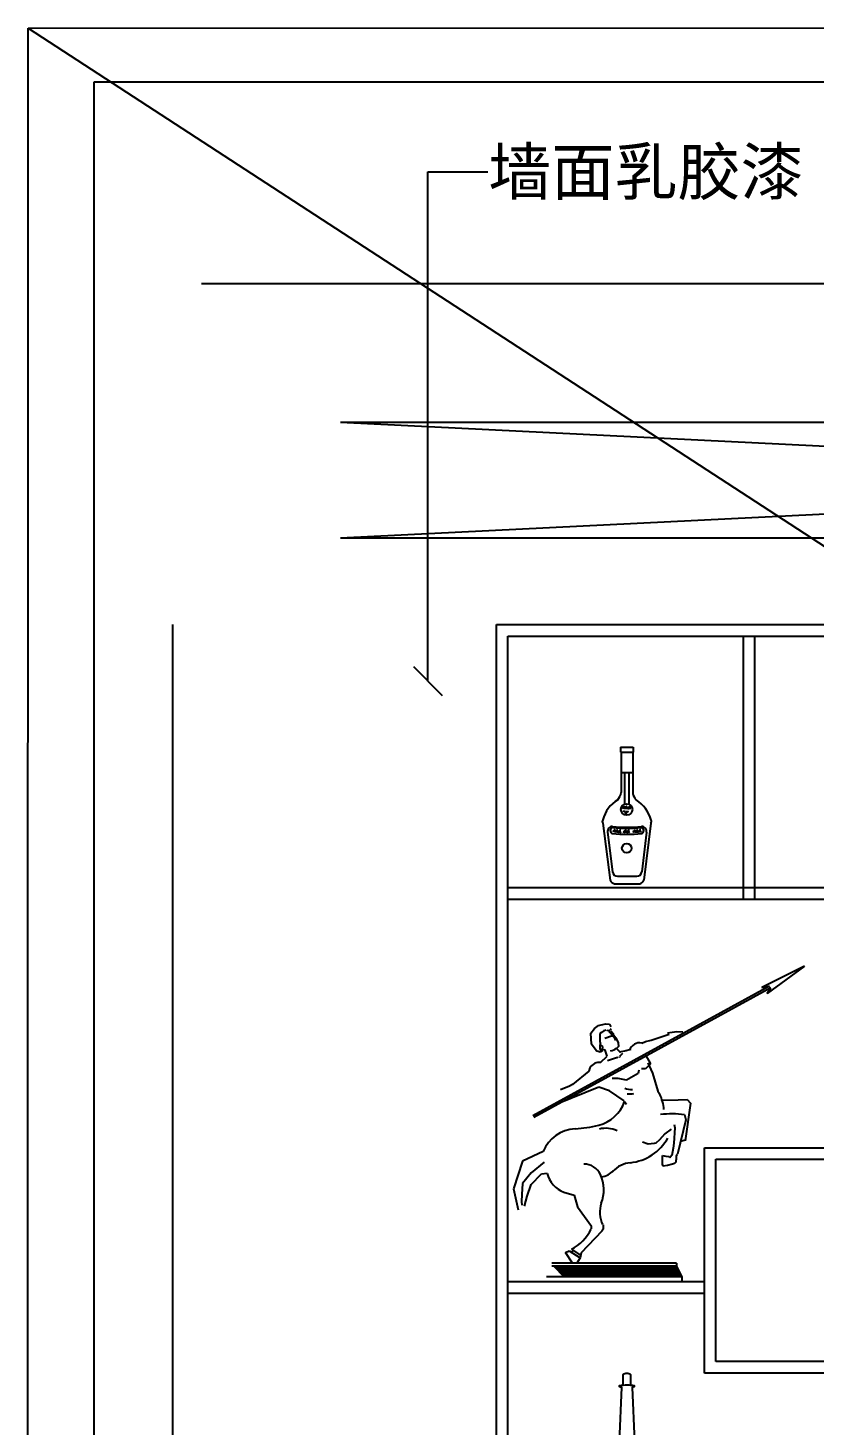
# Model space of a CAD drawing. Header units: millimetres. Extents: x 1149180 to 1411665549, y -85375798 to -28940.
# Drawn here: x 1186915 to 1188275, y -90924 to -88507 of the extents above; entities that cross this region are included whole.
import ezdxf

# ---------------------------------------------------------------- set-up
doc = ezdxf.new("R2010")
doc.units = ezdxf.units.MM
for name, color, linetype in [('3', 3, 'Continuous'), ('4', 4, 'Continuous'), ('6', 6, 'Continuous'), ('7', 7, 'Continuous'), ('TEXT', 3, 'Continuous'), ('图框', 7, 'Continuous'), ('地板', 8, 'Continuous'), ('填充', 8, 'Continuous')]:
    doc.layers.add(name, color=color, linetype=linetype)
doc.styles.add('STYLE4', font='dutcheb.ttf')
doc.styles.add('云', font='SimSun.ttf')
doc.dimstyles.new('标准', dxfattribs={"dimtxt": 60, "dimasz": 50, "dimexe": 1, "dimexo": 1, "dimtad": 1, "dimdec": 0, "dimtxsty": '云', "dimblk": 'ARCHTICK', "dimcen": 50, "dimdle": 10, "dimclrd": 24, "dimclre": 22, "dimclrt": 24, "dimadec": 0, "dimazin": 0, "dimtfac": 1, "dimtdec": 0, "dimtmove": 1, "dimatfit": 3, "dimldrblk": 'OBLIQUE', "dimfxl": 1.25, "dimarcsym": 0})

# ---------------------------------------------------------------- blocks, each defined once
blk = doc.blocks.new('jhk')
at = {"layer": '6', "color": 4}
for p, q in [((-8404.8, 3748.5), (-8373.6, 3748.5)), ((-8404.8, 3748.5), (-8404.8, 3736)), ((-8404.8, 3736), (-8373.6, 3736)), ((-8403.6, 3736), (-8403.6, 3636)), ((-8374.8, 3736), (-8374.8, 3634)), ((-8373.6, 3748.5), (-8373.6, 3736)), ((-8403.6, 3686), (-8374.8, 3686)), ((-8394.9, 3686), (-8394.9, 3607.9)), ((-8384.3, 3686), (-8384.3, 3607.7)), ((-8448.5, 3560.3), (-8430.6, 3419.9)), ((-8329.8, 3561), (-8347.1, 3419.7)), ((-8437.1, 3538.2), (-8424.5, 3440.2)), ((-8340.5, 3538.2), (-8352.5, 3440.2)), ((-8412.1, 3429.3), (-8364.9, 3429.3)), ((-8420, 3411), (-8357.6, 3411))]:
    blk.add_line(p, q, dxfattribs=at)
for centre, radius in [((-8389.8, 3594.6), 14.2), ((-8389.6, 3498.8), 11.7)]:
    blk.add_circle(centre, radius, dxfattribs=at)
for centre, radius, start, end in [((-8437, 3640.7), 33.8, 318.1651, 352.0279), ((-8336.1, 3644.1), 40, 194.6591, 220.5445), ((-8373.1, 3551.2), 77.3, 120.084, 166.8363), ((-8410.3, 3547.2), 83.4, 14.3114, 58.3035), ((-8442.9, 3564.4), 7.04, 141.6531, 216.227), ((-8334.1, 3564.5), 5.6, 320.2702, 35.0978), ((-8424.7, 3539.8), 12.5, 90, 187.2928), ((-8422.7, 3542.4), 7.66, 105.3049, 254.6951), ((-8388.8, 3895.3), 344.9, 264.0255, 275.9745), ((-8388.8, 3892.8), 344.9, 264.0255, 275.9745), ((-8388.8, 3878.1), 344.9, 264.0255, 275.9745), ((-8352.9, 3539.8), 12.5, 353.0032, 90), ((-8355.5, 3542.4), 7.84, 289.6351, 70.3649), ((-8417.1, 3425.2), 14.5, 201.4364, 258.1602), ((-8412.1, 3441.8), 12.5, 187.2928, 270), ((-8364.9, 3441.8), 12.5, 270, 353.0032), ((-8360.6, 3425.2), 14.5, 281.8398, 338.5636)]:
    blk.add_arc(centre, radius, start, end, dxfattribs=at)
for points in [[(-8397.1, 3601.8), (-8395.5, 3601.8), (-8397.3, 3600), (-8395.8, 3597.7), (-8399.6, 3597.9), (-8398.6, 3598), (-8397.5, 3600.9)], [(-8392.8, 3598.6), (-8393.5, 3599), (-8395.2, 3597), (-8392.9, 3598.3), (-8392.8, 3597), (-8389.9, 3602.3), (-8391.2, 3597.7), (-8390.5, 3597.6), (-8387.3, 3598.6), (-8388.6, 3599), (-8388.7, 3596.6), (-8387.7, 3598.2), (-8386.9, 3596.9), (-8384.3, 3598), (-8386, 3598.3), (-8385.4, 3596.4), (-8384.3, 3598.3), (-8382.3, 3602.5), (-8384.3, 3597.3), (-8382, 3598.3), (-8382, 3597), (-8379.4, 3598.2)], [(-8398.7, 3589.5), (-8397.4, 3590.1), (-8397.1, 3589.7), (-8396.5, 3590.6)], [(-8395.6, 3589.5), (-8394.2, 3590.1), (-8394, 3589.7), (-8393.4, 3590.6)], [(-8394.7, 3585.9), (-8393.4, 3586.5), (-8393.1, 3586.1), (-8392.5, 3587)], [(-8391.6, 3585.9), (-8390.2, 3586.5), (-8390, 3586.1), (-8389.4, 3587)], [(-8390.7, 3589.1), (-8389.4, 3589.7), (-8389.1, 3589.3), (-8388.5, 3590.2)], [(-8387.6, 3589.1), (-8386.2, 3589.7), (-8386, 3589.3), (-8385.4, 3590.2)], [(-8420.5, 3544.5), (-8418.9, 3544.4), (-8420.7, 3542.8), (-8419.5, 3540.4), (-8423.2, 3540.9), (-8422.2, 3540.9), (-8421, 3543.7)], [(-8416.4, 3541), (-8417.1, 3541.5), (-8419, 3539.6), (-8416.6, 3540.7), (-8416.5, 3539.4), (-8413.2, 3544.5), (-8414.9, 3540), (-8414.2, 3539.8), (-8410.9, 3540.6), (-8412.2, 3541.1), (-8412.5, 3538.7), (-8411.4, 3540.2), (-8410.6, 3538.8), (-8408, 3539.8), (-8409.7, 3540.2), (-8409.2, 3538.3), (-8407.9, 3540), (-8405.6, 3544), (-8408, 3539), (-8405.6, 3539.9), (-8405.7, 3538.6), (-8403.1, 3539.5)], [(-8395.1, 3540.2), (-8395.8, 3540.6), (-8397.5, 3538.6), (-8395.2, 3539.9), (-8395.1, 3538.6), (-8392.2, 3543.9), (-8393.5, 3539.3), (-8392.8, 3539.2), (-8389.6, 3540.2), (-8390.9, 3540.6), (-8391, 3538.2), (-8390, 3539.8), (-8389.2, 3538.5), (-8386.6, 3539.6), (-8388.3, 3539.9), (-8387.7, 3538), (-8386.6, 3539.9), (-8384.5, 3544.1), (-8386.6, 3538.9), (-8384.3, 3539.9), (-8384.3, 3538.6), (-8381.7, 3539.8)], [(-8371.4, 3543.1), (-8369.8, 3543.3), (-8371.4, 3541.4), (-8369.8, 3539.2), (-8373.5, 3539.1), (-8372.5, 3539.3), (-8371.7, 3542.2)], [(-8366.8, 3540.3), (-8367.6, 3540.7), (-8369.1, 3538.6), (-8366.9, 3540), (-8366.7, 3538.7), (-8364.2, 3544.3), (-8365.2, 3539.6), (-8364.4, 3539.5), (-8361.4, 3540.8), (-8362.7, 3541.1), (-8362.6, 3538.6), (-8361.7, 3540.3), (-8360.8, 3539.1), (-8358.3, 3540.4), (-8360, 3540.6), (-8359.3, 3538.8), (-8358.3, 3540.7), (-8356.6, 3545.1), (-8358.2, 3539.7), (-8356, 3540.9), (-8355.9, 3539.6), (-8353.4, 3541)]]:
    blk.add_spline(points, degree=3, dxfattribs=at)
blk = doc.blocks.new('W1')
at = {"layer": '3'}
for p, q in [((-87.4, 96.6), (-27.4, 96.6)), ((-87.4, 53), (-27.4, 53))]:
    blk.add_line(p, q, dxfattribs=at)
for centre, radius, start, end in [((-44, 89.7), 45.1, 93.7232, 164.5396), ((1.7, 96.6), 58.6, 131.1777, 175.0055), ((391, -101), 491.4, 161.9815, 166.8029), ((4.9, -23.5), 98.6, 130.9257, 159.4126), ((-13.6, -57.5), 93.8, 98.4329, 137.162)]:
    blk.add_arc(centre, radius, start, end, dxfattribs=at)
blk.add_ellipse((-56.8, 77.7), major_axis=(-26.6, 0), ratio=0.453704, dxfattribs=at)
at = {"layer": '4'}
blk.add_lwpolyline([(-32.4, 6.2, 0.414214), (-27.4, 11.2), (-27.4, 117.5, 0.307785), (-47.5, 147.8), (-50.6, 218.4, 0.080951), (-47.7, 219.3, 0.050461), (-47.8, 220.8, 0.114655), (-67, 220.8, 0.050461), (-67.1, 219.3, 0.080951), (-64.2, 218.4), (-67.3, 147.8, 0.307785), (-87.4, 117.5), (-87.4, 11.2, 0.414214), (-82.4, 6.2)], format="xyb", close=True, dxfattribs=at)
at = {"layer": '7'}
for p, q in [((-87.4, 101.7), (-27.4, 101.7)), ((-87.4, 51), (-27.4, 51))]:
    blk.add_line(p, q, dxfattribs=at)
blk.add_lwpolyline([(-52.7, 221.6), (-52.7, 235.3, 0.420258), (-62.1, 235.3), (-62.1, 221.6)], format="xyb", dxfattribs=at)
at = {"layer": '3', "color": 3, "style": 'STYLE4'}
blk.add_text('leoville', height=9.6, dxfattribs=at).set_placement((-79.7, 73.3))
blk = doc.blocks.new('_ArchTick')
at = {"color": 0, "linetype": 'ByBlock', "const_width": 0.15}
blk.add_lwpolyline([(-0.5, -0.5), (0.5, 0.5)], dxfattribs=at)
blk = doc.blocks.new('_Oblique')
at = {"color": 0, "linetype": 'ByBlock', "lineweight": -2}
blk.add_line((-0.5, -0.5), (0.5, 0.5), dxfattribs=at)
blk = doc.blocks.new('3sdasd2')
at = {"color": 8}
blk.add_line((1187029.6, -93755.7), (1187029.6, -90032.9), dxfattribs=at)
at = {"layer": '图框', "color": 3}
for p, q in [((1186914.9, -93848.8), (1186915.1, -89939.9)), ((1186915.1, -89939.9), (1192919.8, -89939.8))]:
    blk.add_line(p, q, dxfattribs=at)
at = {"layer": '图框', "color": 8}
blk.add_line((1187029.6, -90032.9), (1192826.7, -90032.9), dxfattribs=at)

msp = doc.modelspace()

# ---------------------------------------------------------------- linework, layer by layer
at = {"color": 8}
for p, q in [((1187165.3, -91988.9), (1187165.3, -89539)), ((1187725.3, -91988.9), (1187725.3, -89539)), ((1187745.3, -91988.9), (1187745.3, -89559)), ((1188152.5, -90014), (1188152.5, -89559)), ((1188172.5, -90014), (1188172.5, -89559)), ((1187745.3, -89994), (1189471.5, -89994)), ((1187745.3, -90014), (1189471.5, -90014)), ((1188085, -90444), (1188625, -90444)), ((1188085, -90834), (1188085, -90444)), ((1188105, -90464), (1188605, -90464)), ((1188105, -90814), (1188105, -90464)), ((1188085, -90676.3), (1187745.3, -90676.3)), ((1188085, -90696.3), (1187745.3, -90696.3)), ((1188835.1, -90814), (1188105, -90814)), ((1188855.1, -90834), (1188085, -90834))]:
    msp.add_line(p, q, dxfattribs=at)
at = {"layer": '6', "color": 4}
for p, q in [((1188258.2, -90130), (1188184.5, -90166.6)), ((1188258.2, -90130), (1188193.7, -90177.3)), ((1188197.8, -90164.3), (1187788.3, -90388.6)), ((1188199.7, -90167.4), (1187790.1, -90391.8)), ((1188184.5, -90166.6), (1188197.8, -90164.3)), ((1188193.7, -90177.3), (1188199.7, -90167.4)), ((1187888.5, -90246.1), (1187895, -90237.5)), ((1187889.7, -90264.8), (1187888.5, -90246.1)), ((1187895, -90237.5), (1187901.9, -90232.7)), ((1187901.9, -90232.7), (1187914.1, -90229.8)), ((1187904.3, -90246.5), (1187903.9, -90251.4)), ((1187907.2, -90244.5), (1187904.3, -90246.5)), ((1187911.2, -90242), (1187907.2, -90244.5)), ((1187915.3, -90240.8), (1187911.2, -90242)), ((1187914.1, -90229.8), (1187921, -90230.2)), ((1187921, -90230.2), (1187923, -90235.1)), ((1187923.4, -90242), (1187927.1, -90246.5)), ((1187927.1, -90246.5), (1187927.1, -90248.5)), ((1187992.9, -90257.8), (1188023.9, -90247.6)), ((1188021.4, -90245.5), (1188037.5, -90243.2)), ((1188037.5, -90243.2), (1188047.5, -90243.6)), ((1187897.8, -90275.8), (1187889.7, -90264.8)), ((1187903.9, -90251.4), (1187903.9, -90253)), ((1187903.9, -90253), (1187903.9, -90256.2)), ((1187903.9, -90256.2), (1187904.3, -90261.1)), ((1187904.3, -90261.1), (1187905.1, -90262.3)), ((1187905.1, -90262.3), (1187904.3, -90267.2)), ((1187904.3, -90267.2), (1187904.3, -90269.3)), ((1187904.3, -90269.3), (1187904.3, -90272.1)), ((1187905, -90266.1), (1187908.6, -90269.1)), ((1187908.6, -90269.1), (1187908, -90273.9)), ((1187924.1, -90251.3), (1187912.6, -90254.8)), ((1187927.1, -90248.5), (1187924.1, -90251.3)), ((1187927.1, -90248.5), (1187928.3, -90249.3)), ((1187928.3, -90249.3), (1187931.6, -90253.8)), ((1187931.6, -90253.8), (1187935.6, -90262.3)), ((1187936.5, -90268.8), (1187933.2, -90272.1)), ((1187935.6, -90262.3), (1187936.5, -90268.8)), ((1187977, -90263.4), (1187983, -90260.2)), ((1187983, -90260.2), (1187992.9, -90257.8)), ((1187899.4, -90277), (1187897.8, -90275.8)), ((1187904.7, -90278.9), (1187899.4, -90277)), ((1187904.3, -90272.1), (1187905.9, -90276.2)), ((1187908.6, -90276.1), (1187904.7, -90278.9)), ((1187905.1, -90296.8), (1187916.8, -90285.7)), ((1187913.3, -90275.4), (1187907.2, -90273.7)), ((1187908, -90273.9), (1187907.8, -90275.7)), ((1187916.8, -90285.7), (1187913.3, -90275.4)), ((1187934.7, -90288.2), (1187917.4, -90293.8)), ((1187933.2, -90272.1), (1187939.7, -90279.4)), ((1187936, -90288.8), (1187934.7, -90288.2)), ((1187949.7, -90276.4), (1187937.5, -90278.6)), ((1187943.2, -90281.3), (1187938.1, -90286.2)), ((1187938.1, -90286.2), (1187938.6, -90288)), ((1187957.6, -90274.2), (1187949.4, -90276.2)), ((1187983.7, -90284.6), (1187991.8, -90299)), ((1187885, -90311.8), (1187856.9, -90334.5)), ((1187886.6, -90306.1), (1187885, -90311.8)), ((1187970.7, -90315.9), (1187950, -90327.4)), ((1187971.9, -90310.1), (1187970.7, -90315.9)), ((1187983.4, -90307.8), (1187976.5, -90307.8)), ((1187991.8, -90299), (1187983.4, -90307.8)), ((1187986.9, -90297.4), (1187995.2, -90315)), ((1187995.2, -90315), (1188004.5, -90346.1)), ((1187902.6, -90339), (1187829.7, -90368.6)), ((1187851.9, -90337.8), (1187836.4, -90343.9)), ((1187856.9, -90334.5), (1187851.9, -90337.8)), ((1187921.1, -90345.9), (1187902.6, -90339)), ((1187936.1, -90324), (1187925.7, -90324)), ((1187950, -90327.4), (1187936.1, -90324)), ((1187946.5, -90363.2), (1187921.1, -90345.9)), ((1187946.5, -90363.4), (1187950.2, -90368.5)), ((1188004.5, -90346.1), (1188007.8, -90351.2)), ((1188011.1, -90361.6), (1188039.6, -90361.1)), ((1188039.6, -90361.1), (1188055.2, -90360.6)), ((1188061, -90367.2), (1188052, -90432.1)), ((1188055.2, -90360.6), (1188061, -90367.2)), ((1188050.7, -90386.6), (1188053, -90395.6)), ((1188027.4, -90411.8), (1188016.6, -90419.8)), ((1188034.1, -90409.7), (1188031.9, -90436.4)), ((1188032.6, -90403.7), (1188034.1, -90409.7)), ((1188053, -90395.6), (1188038.7, -90455.4)), ((1187987.6, -90438), (1187978.2, -90434.7)), ((1187998, -90436.9), (1187987.6, -90438)), ((1188000.9, -90436.2), (1187998, -90436.9)), ((1188007.6, -90430.2), (1188000.9, -90436.2)), ((1188016.6, -90419.8), (1188007.6, -90430.2)), ((1188031.9, -90436.4), (1188031.1, -90444.6)), ((1188052.4, -90431.2), (1188043.8, -90433)), ((1187806.1, -90450.5), (1187770.4, -90467.1)), ((1188012.4, -90457.6), (1188018.2, -90458.4)), ((1188012.6, -90460.9), (1188012.4, -90457.6)), ((1188012.6, -90472.7), (1188012.6, -90460.9)), ((1188018.2, -90458.4), (1188023.8, -90459.3)), ((1188023.8, -90459.3), (1188025.3, -90460.7)), ((1188025.3, -90460.7), (1188028.9, -90456.4)), ((1188031.1, -90444.6), (1188028.9, -90457.2)), ((1188036.4, -90464.2), (1188035.5, -90465.5)), ((1188037.2, -90455.6), (1188036.4, -90458.5)), ((1188036.4, -90458.5), (1188036.4, -90461.6)), ((1188036.4, -90461.6), (1188036.4, -90464.2)), ((1188038.7, -90455.4), (1188037.3, -90455.4)), ((1187770.4, -90467.1), (1187754.6, -90515)), ((1187785.6, -90487.5), (1187770.5, -90506.1)), ((1187785.1, -90507.9), (1187803.2, -90489.4)), ((1187807.9, -90469.3), (1187785.6, -90487.5)), ((1187803.2, -90489.4), (1187812.9, -90488.3)), ((1188013.6, -90475.8), (1188012.6, -90472.7)), ((1188021.3, -90474.5), (1188013.6, -90475.8)), ((1188029.7, -90472.5), (1188021.3, -90474.5)), ((1188033.4, -90471.3), (1188029.7, -90472.5)), ((1188035.5, -90469.1), (1188033.4, -90471.3)), ((1188035.5, -90465.5), (1188035.5, -90469.1)), ((1187770.5, -90506.1), (1187769.2, -90525.2)), ((1187778.3, -90528.1), (1187785.1, -90507.9)), ((1187754.6, -90515), (1187763.1, -90551.7)), ((1187769.2, -90525.2), (1187768.7, -90537.1)), ((1187768.7, -90537.1), (1187769.1, -90543.5)), ((1187773.7, -90545.2), (1187778.3, -90528.1)), ((1187841.8, -90520.8), (1187859.8, -90526.3)), ((1187859.8, -90526.3), (1187865.3, -90546)), ((1187865.3, -90546), (1187889.8, -90579.8)), ((1187890, -90584.1), (1187889.9, -90580)), ((1187909.8, -90584.8), (1187907.5, -90588.2)), ((1187909.8, -90577.3), (1187909.8, -90584.8)), ((1187907.5, -90588.2), (1187871.9, -90626.1)), ((1187844.8, -90625.1), (1187850.9, -90622.3)), ((1187857, -90643.5), (1187844.8, -90625.1)), ((1187850.9, -90622.3), (1187870.3, -90634.8)), ((1187858.4, -90622), (1187854.5, -90624.6)), ((1187855, -90619.7), (1187871.1, -90630.4)), ((1187871.9, -90626.1), (1187870.3, -90634.8)), ((1188037, -90643.5), (1187821.1, -90643.5)), ((1188037, -90649), (1187821.1, -90649)), ((1187842.6, -90667.2), (1187824.4, -90649)), ((1187844.3, -90667.2), (1187826, -90649)), ((1187845.9, -90667.2), (1187827.7, -90649)), ((1187847.5, -90667.2), (1187829.3, -90649)), ((1187849.2, -90667.2), (1187830.9, -90649)), ((1187850.8, -90667.2), (1187832.6, -90649)), ((1187852.4, -90667.2), (1187834.2, -90649)), ((1187854.1, -90667.2), (1187835.8, -90649)), ((1187855.7, -90667.2), (1187837.5, -90649)), ((1187857.4, -90667.2), (1187839.1, -90649)), ((1187859, -90667.2), (1187840.8, -90649)), ((1187860.6, -90667.2), (1187842.4, -90649)), ((1187862.3, -90667.2), (1187844, -90649)), ((1187863.9, -90667.2), (1187845.7, -90649)), ((1187865.6, -90667.2), (1187847.3, -90649)), ((1187867.2, -90667.2), (1187848.9, -90649)), ((1187868.8, -90667.2), (1187850.6, -90649)), ((1187870.5, -90667.2), (1187852.2, -90649)), ((1187872.1, -90667.2), (1187853.9, -90649)), ((1187873.7, -90667.2), (1187855.5, -90649)), ((1187875.4, -90667.2), (1187857.1, -90649)), ((1187877, -90667.2), (1187858.8, -90649)), ((1187878.7, -90667.2), (1187860.4, -90649)), ((1187880.3, -90667.2), (1187862.1, -90649)), ((1187881.9, -90667.2), (1187863.7, -90649)), ((1187870.3, -90634.8), (1187864.6, -90643.5)), ((1187883.6, -90667.2), (1187865.3, -90649)), ((1187885.2, -90667.2), (1187867, -90649)), ((1187886.8, -90667.2), (1187868.6, -90649)), ((1187888.5, -90667.2), (1187870.2, -90649)), ((1187890.1, -90667.2), (1187871.9, -90649)), ((1187891.8, -90667.2), (1187873.5, -90649)), ((1187893.4, -90667.2), (1187875.2, -90649)), ((1187895, -90667.2), (1187876.8, -90649)), ((1187896.7, -90667.2), (1187878.4, -90649)), ((1187898.3, -90667.2), (1187880.1, -90649)), ((1187899.9, -90667.2), (1187881.7, -90649)), ((1187901.6, -90667.2), (1187883.3, -90649)), ((1187903.2, -90667.2), (1187885, -90649)), ((1187904.9, -90667.2), (1187886.6, -90649)), ((1187906.5, -90667.2), (1187888.3, -90649)), ((1187908.1, -90667.2), (1187889.9, -90649)), ((1187909.8, -90667.2), (1187891.5, -90649)), ((1187911.4, -90667.2), (1187893.2, -90649)), ((1187913.1, -90667.2), (1187894.8, -90649)), ((1187914.7, -90667.2), (1187896.5, -90649)), ((1187916.3, -90667.2), (1187898.1, -90649)), ((1187918, -90667.2), (1187899.7, -90649)), ((1187919.6, -90667.2), (1187901.4, -90649)), ((1187921.2, -90667.2), (1187903, -90649)), ((1187922.9, -90667.2), (1187904.6, -90649)), ((1187924.5, -90667.2), (1187906.3, -90649)), ((1187926.2, -90667.2), (1187907.9, -90649)), ((1187927.8, -90667.2), (1187909.6, -90649)), ((1187929.4, -90667.2), (1187911.2, -90649)), ((1187931.1, -90667.2), (1187912.8, -90649)), ((1187932.7, -90667.2), (1187914.5, -90649)), ((1187934.3, -90667.2), (1187916.1, -90649)), ((1187936, -90667.2), (1187917.7, -90649)), ((1187937.6, -90667.2), (1187919.4, -90649)), ((1187939.3, -90667.2), (1187921, -90649)), ((1187940.9, -90667.2), (1187922.7, -90649)), ((1187942.5, -90667.2), (1187924.3, -90649)), ((1187944.2, -90667.2), (1187925.9, -90649)), ((1187945.8, -90667.2), (1187927.6, -90649)), ((1187947.5, -90667.2), (1187929.2, -90649)), ((1187949.1, -90667.2), (1187930.8, -90649)), ((1187950.7, -90667.2), (1187932.5, -90649)), ((1187952.4, -90667.2), (1187934.1, -90649)), ((1187954, -90667.2), (1187935.8, -90649)), ((1187955.6, -90667.2), (1187937.4, -90649)), ((1187957.3, -90667.2), (1187939, -90649)), ((1187958.9, -90667.2), (1187940.7, -90649)), ((1187960.6, -90667.2), (1187942.3, -90649)), ((1187962.2, -90667.2), (1187944, -90649)), ((1187963.8, -90667.2), (1187945.6, -90649)), ((1187965.5, -90667.2), (1187947.2, -90649)), ((1187967.1, -90667.2), (1187948.9, -90649)), ((1187968.7, -90667.2), (1187950.5, -90649)), ((1187970.4, -90667.2), (1187952.1, -90649)), ((1187972, -90667.2), (1187953.8, -90649)), ((1187973.7, -90667.2), (1187955.4, -90649)), ((1187975.3, -90667.2), (1187957.1, -90649)), ((1187976.9, -90667.2), (1187958.7, -90649)), ((1187978.6, -90667.2), (1187960.3, -90649)), ((1187980.2, -90667.2), (1187962, -90649)), ((1187981.8, -90667.2), (1187963.6, -90649)), ((1187983.5, -90667.2), (1187965.2, -90649)), ((1187985.1, -90667.2), (1187966.9, -90649)), ((1187986.8, -90667.2), (1187968.5, -90649)), ((1187988.4, -90667.2), (1187970.2, -90649)), ((1187990, -90667.2), (1187971.8, -90649)), ((1187991.7, -90667.2), (1187973.4, -90649)), ((1187993.3, -90667.2), (1187975.1, -90649)), ((1187995, -90667.2), (1187976.7, -90649)), ((1187996.6, -90667.2), (1187978.4, -90649)), ((1187998.2, -90667.2), (1187980, -90649)), ((1187999.9, -90667.2), (1187981.6, -90649)), ((1188001.5, -90667.2), (1187983.3, -90649)), ((1188003.1, -90667.2), (1187984.9, -90649)), ((1188004.8, -90667.2), (1187986.5, -90649)), ((1188006.4, -90667.2), (1187988.2, -90649)), ((1188008.1, -90667.2), (1187989.8, -90649)), ((1188009.7, -90667.2), (1187991.5, -90649)), ((1188011.3, -90667.2), (1187993.1, -90649)), ((1188013, -90667.2), (1187994.7, -90649)), ((1188014.6, -90667.2), (1187996.4, -90649)), ((1188016.2, -90667.2), (1187998, -90649)), ((1188017.9, -90667.2), (1187999.6, -90649)), ((1188019.5, -90667.2), (1188001.3, -90649)), ((1188021.2, -90667.2), (1188002.9, -90649)), ((1188022.8, -90667.2), (1188004.6, -90649)), ((1188024.4, -90667.2), (1188006.2, -90649)), ((1188026.1, -90667.2), (1188007.8, -90649)), ((1188027.7, -90667.2), (1188009.5, -90649)), ((1188029.4, -90667.2), (1188011.1, -90649)), ((1188031, -90667.2), (1188012.7, -90649)), ((1188032.6, -90667.2), (1188014.4, -90649)), ((1188034.3, -90667.2), (1188016, -90649)), ((1188035.9, -90667.2), (1188017.7, -90649)), ((1188037.5, -90667.2), (1188019.3, -90649)), ((1188039.2, -90667.2), (1188020.9, -90649)), ((1188040.8, -90667.2), (1188022.6, -90649)), ((1188042.5, -90667.2), (1188024.2, -90649)), ((1188044.1, -90667.2), (1188025.9, -90649)), ((1188045.7, -90667.2), (1188027.5, -90649)), ((1188045, -90664.8), (1188029.1, -90649)), ((1188043.3, -90661.5), (1188030.8, -90649)), ((1188041.7, -90658.2), (1188032.4, -90649)), ((1188040, -90654.9), (1188034, -90649)), ((1188038.4, -90651.6), (1188035.7, -90649)), ((1188037, -90643.5), (1188037, -90649)), ((1188037, -90649), (1188046.2, -90667.2)), ((1188046.2, -90667.2), (1187812, -90667.2)), ((1188046.2, -90676.3), (1187812, -90676.3)), ((1188046.2, -90667.2), (1188046.2, -90676.3))]:
    msp.add_line(p, q, dxfattribs=at)
for centre, radius, start, end in [((1187918.6, -90236.4), 5.01, 240.8368, 347.0584), ((1187884.5, -90282.8), 53.2, 27.3704, 47.7543), ((1187973.1, -90281.1), 18.5, 77.946, 161.969), ((1187920.3, -90254.6), 21.7, 275.7151, 306.3351), ((1187903.2, -90315.9), 19.3, 81.5801, 149.3144), ((1187958, -90314.4), 28.8, 248.1282, 274.822), ((1187885.4, -90341.8), 65.6, 284.9011, 340.1636), ((1187956.7, -90322.3), 28.7, 259.889, 282.356), ((1187935, -90385.1), 80.4, 5.0874, 24.9547), ((1188028.1, -90555.7), 170.2, 82.4273, 96.4668), ((1187865.2, -90475.3), 64, 93.4898, 157.2121), ((1187840.4, -90130.2), 281.9, 274.2487, 282.6745), ((1187914.6, -90454.1), 43.7, 63.843, 104.8372), ((1187948, -90385.7), 84.7, 276.0479, 330.6498), ((1187859.3, -90476.2), 47.9, 194.7185, 248.5909), ((1187876.7, -90503.9), 31.6, 25.1691, 90.6788), ((1187901.9, -90461.9), 33.2, 279.3908, 319.8556), ((1187960.2, -90514.5), 44.6, 94.1707, 138.8427), ((1187848.9, -90516.4), 62.1, 337.6927, 24.7106), ((1187957.6, -90554.8), 53.4, 163.9532, 204.5128), ((1187820.6, -90552), 75.9, 296.9519, 334.4584)]:
    msp.add_arc(centre, radius, start, end, dxfattribs=at)
at = {"layer": 'TEXT', "color": 3}
for p, q in [((1187215.3, -88948.9), (1189410.1, -88948.9)), ((1187455.3, -89188.9), (1190285.3, -89188.9))]:
    msp.add_line(p, q, dxfattribs=at)
at = {"layer": '地板'}
for p, q in [((1187455.3, -89188.9), (1190285.3, -89328.4)), ((1187455.3, -89388.9), (1190285.3, -89249.5)), ((1187455.3, -89388.9), (1190285.3, -89388.9)), ((1187725.3, -89539), (1189725.3, -89539)), ((1187745.3, -89559), (1189705.3, -89559))]:
    msp.add_line(p, q, dxfattribs=at)
at = {"layer": '填充', "color": 8}
msp.add_line((1186915.1, -88507), (1192919.8, -92415.8), dxfattribs=at)

# ---------------------------------------------------------------- block references
at = {"color": 8, "xscale": 0.6999999999534339, "yscale": 0.7000000000116415, "zscale": 0.7}
msp.add_blockref('jhk', (1193823.4, -92375), dxfattribs=at)
at = {"layer": '7', "lineweight": 0, "xscale": -1.320000000065193, "yscale": 1.320000000006985, "zscale": 1.32}
msp.add_blockref('W1', (1187875.2, -91147.1), dxfattribs=at)
at = {"layer": 'TEXT', "color": 3}
msp.add_blockref('3sdasd2', (0, 1432.9), dxfattribs=at)

# ---------------------------------------------------------------- texts
at = {"layer": 'TEXT', "color": 24, "insert": (1187711.2, -88715.6), "char_height": 80, "attachment_point": 1, "style": '云'}
msp.add_mtext('墙面乳胶漆', dxfattribs=at)

# ---------------------------------------------------------------- leaders
at = {"layer": 'TEXT', "color": 3, "annotation_type": 0, "has_hookline": 1, "hookline_direction": 0, "text_width": 559.6}
msp.add_leader([(1187606.6, -89636.7), (1187606.6, -88755.6), (1187710.6, -88755.6)], dimstyle='标准', override={"dimgap": 0.625, "dimtad": 0}, dxfattribs=at)

doc.saveas('drawing.dxf')
